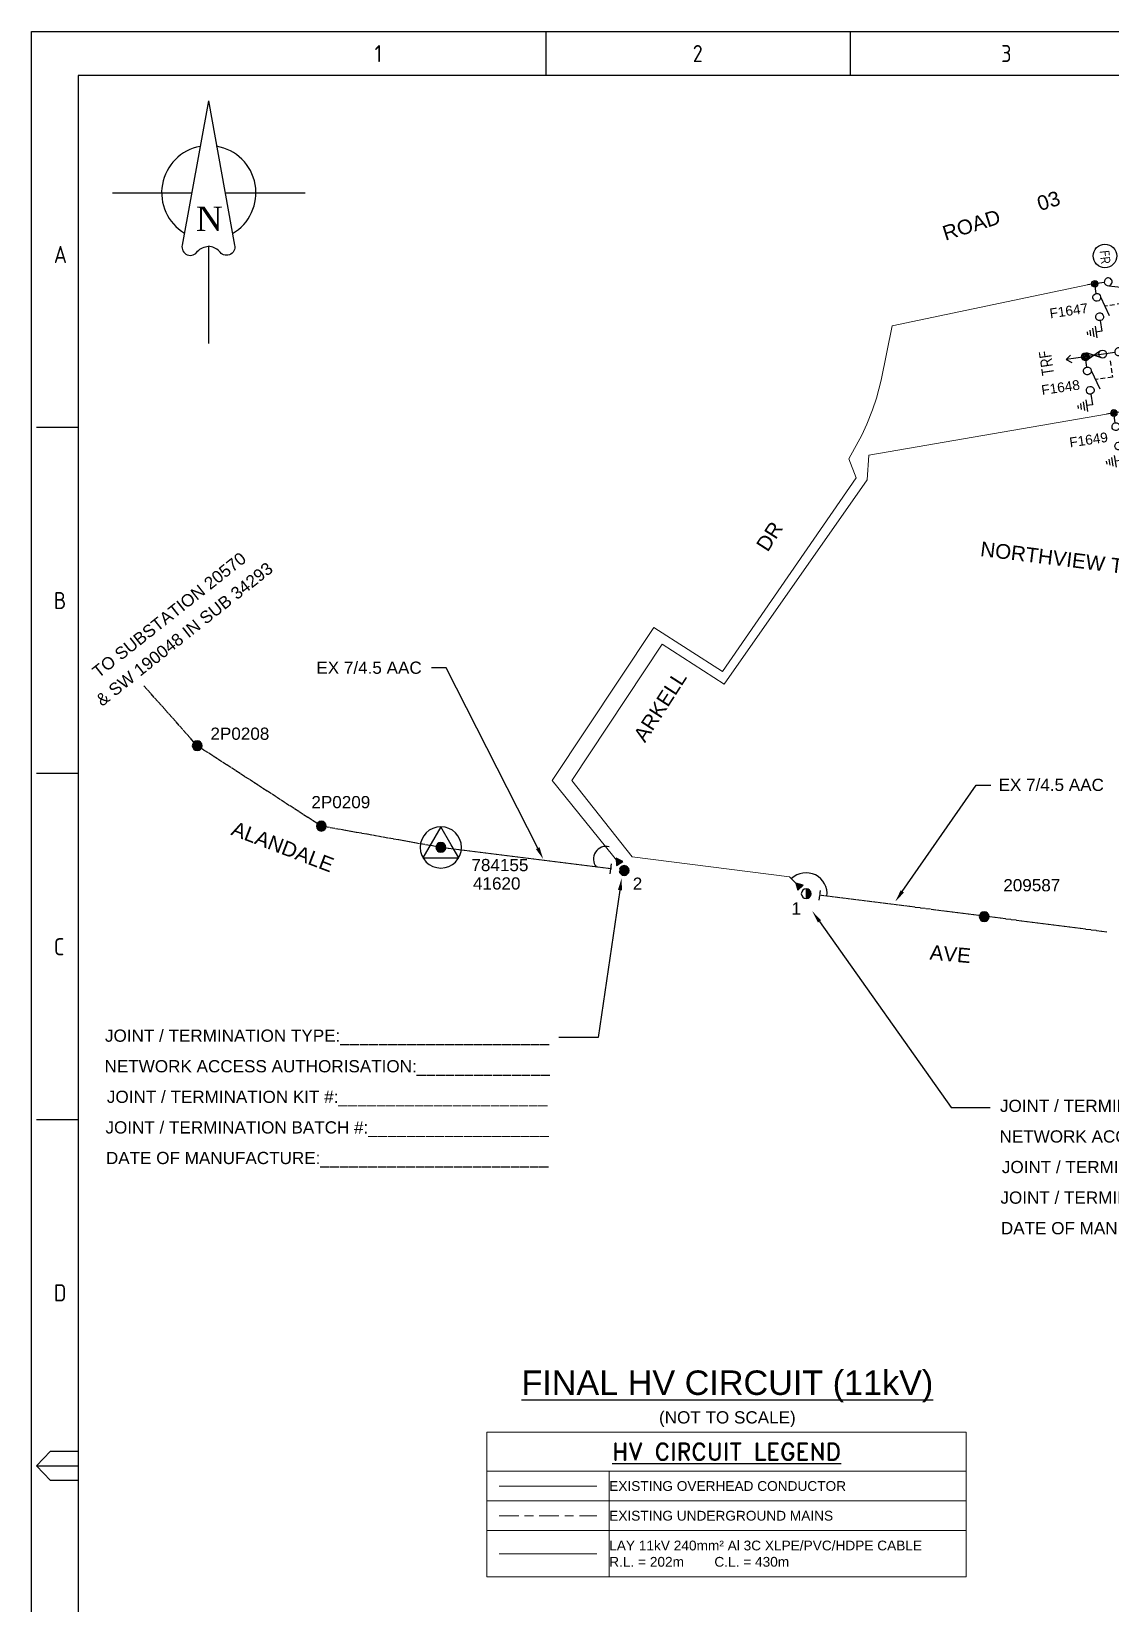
# Paper-space layout 'SHEET (2)' of a CAD drawing. Header units: metres, sheet in millimetres. Extents: x -30 to 802, y -5 to 581.
# Drawn here: x -29.6 to 191, y 259.7 to 581 of the extents above; entities that cross this region are included whole.
import ezdxf
from ezdxf import colors
from ezdxf.entities.mleader import LeaderData, LeaderLine
from ezdxf.enums import TextEntityAlignment as Align
from ezdxf.math import Vec2, Vec3

# ---------------------------------------------------------------- set-up
doc = ezdxf.new("R2010")
doc.units = ezdxf.units.M
for name, pattern in [('A', [0]), ('Cable Exist OH', [1, 1, 0]), ('Cable Exist UG', [8.2, 4, -1.2, 1.8, -1.2]), ('CENTERX2', [4, 2.5, -0.5, 0.5, -0.5]), ('DASHED', [0.75, 0.5, -0.25]), ('IE Trench LV', [6.5, 5, -1.5])]:
    doc.linetypes.add(name, pattern=pattern)
doc.layers.get('0').update_dxf_attribs({"color": 6})
doc.layers.add('Cadastre Roads_SP_EXT', color=7, linetype='Continuous', lineweight=5)
for name, color, linetype in [('Equip_HV_NEW', 7, 'Continuous'), ('Equip_SP_HV_NEW', 7, 'Continuous'), ('Mains_HV_EXT', 7, 'Continuous'), ('Mains_HV_MOD', 7, 'Continuous'), ('Mains_HV_NEW_Hardwired', 7, 'Continuous'), ('Mains_HV_NEW_U72', 7, 'Continuous'), ('Notes', 7, 'Continuous'), ('Notes_HV_MISC', 7, 'Continuous'), ('Notes_SP_MISC', 7, 'Continuous'), ('Sub_SP_TR_HV_LV_EXT', 7, 'Continuous'), ('SupportsOH_SP_TR_HV_LV_SL_EXT', 7, 'Continuous'), ('SupportsOH_SP_TR_HV_LV_SL_NEW', 7, 'Continuous')]:
    doc.layers.add(name, color=color, linetype=linetype)
doc.styles.add('ARIAL', font='arial.ttf', dxfattribs={"height": 2})
doc.styles.add('Elec', font='romand__.ttf')
doc.styles.add('iecARIAL', font='arial.ttf', dxfattribs={"height": 2})
doc.styles.add('iecISOCP', font='isocp.shx')
doc.styles.add('iecNAME', font='times.ttf')
doc.styles.add('IESYMBOL1', font='isocp.shx')
doc.styles.add('POLE_LABEL', font='arial.ttf')
doc.styles.get("Standard").update_dxf_attribs({"font": 'arial.ttf'})
doc.styles.add('SWG_LABEL', font='arial.ttf')
doc.styles.add('SWITCH_LABEL', font='arial.ttf', dxfattribs={"height": 2.5})
doc.linetypes.add('Cable New UG', pattern='A,7,-0.25,["x",Standard,S=2,R=0,X=0.2,Y=-0.8],-2.1', length=9.35)
doc.linetypes.add('Cable x', pattern='A,7,-0.25,["x",Standard,S=2,R=0,X=0.2,Y=-0.8],-2.1', length=9.35)
doc.linetypes.add('IE Trench HV', pattern='A,7,-0.2,["/",Standard,S=3,R=0,X=0.6,Y=-1.4],-2.5', length=9.7)

# ---------------------------------------------------------------- blocks, each defined once
blk = doc.blocks.new('NorthPnt 11(NP11)')
for p, q in [((-19.7, 0.02), (-3.49, 0)), ((3.32, 0), (19.7, -0.02)), ((-0.08, -10.94), (-0.08, -30.8))]:
    blk.add_line(p, q)
for points in [[(-0.08, 18.81), (-5.43, -10.68, 0.877048), (-2.29, -11.9, -0.1543), (-0.08, -10.94, 0.090511)], [(-0.08, 18.81), (5.26, -10.68, -0.877048), (2.13, -11.9, 0.1543), (-0.08, -10.94, -0.090511)]]:
    blk.add_lwpolyline(points, format="xyb")
for start, end in [(100.5988, 238.8643), (300.0994, 80.4374)]:
    blk.add_arc((0, 0), 9.64, start, end)
at = {"color": 7, "style": 'iecNAME'}
blk.add_text('N', height=5.02, dxfattribs=at).set_placement((-2.62, -7.82))
blk = doc.blocks.new('A1_FRAME_TITLE')
at = {"layer": 'Notes', "color": 7, "linetype": 'Continuous'}
for p, q in [((89.14, 574.39), (89.14, 583.39)), ((154.65, 574.39), (154.65, 583.39)), ((-11.55, 574.39), (-11.55, 5.97)), ((-11.55, 502.43), (-20.55, 502.43)), ((-11.56, 431.68), (-20.55, 431.68)), ((-11.56, 360.93), (-20.55, 360.93)), ((-20.55, 290.18), (-17.55, 293.18)), ((-17.55, 293.18), (-11.56, 293.18)), ((-20.55, 290.18), (-11.55, 290.18)), ((-17.55, 287.18), (-20.55, 290.18)), ((-11.56, 287.18), (-17.55, 287.18))]:
    blk.add_line(p, q, dxfattribs=at)
at = {"layer": 'Notes', "color": 7, "linetype": 'Continuous', "flags": 128}
for points in [[(149.5, 574.39), (-11.55, 574.39)], [(844.88, 574.39), (149.5, 574.39)]]:
    blk.add_lwpolyline(points, dxfattribs=at)
at = {"color": 7}
blk.add_attdef('DRAFT_NUM', (9.35, 23.29), '', height=2.5, rotation=90, dxfattribs=at)
at = {"layer": 'Notes', "color": 7, "style": 'iecISOCP'}
for s, p in [('1', (52.24, 577.12)), ('2', (120.7, 577.12)), ('3', (187.09, 577.12)), ('A', (-16.81, 536.06)), ('B', (-16.81, 465.31)), ('C', (-16.81, 394.56)), ('D', (-16.81, 323.81))]:
    blk.add_text(s, height=3.5, dxfattribs=at).set_placement(p)
at = {"layer": 'Notes', "color": 7, "style": 'iecISOCP', "flags": 8}
blk.add_attdef('VERSION_NO', text='', height=2.5, rotation=90, dxfattribs=at).set_placement((302.04, 43.81), align=Align.MIDDLE_CENTER)
at = {"layer": 'Notes', "color": 7, "style": 'iecISOCP'}
for tag, p in [('CAP_NO', (513.19, 43.46)), ('IE_NUM', (513.05, 37.81)), ('REF_No_1', (335.24, 32.31)), ('REF_1', (362.52, 32.31)), ('GEN_WO', (441.71, 31.76)), ('HV_SWITCH', (513.46, 32.16)), ('REF_No_2', (335.24, 26.31)), ('REF_2', (362.52, 26.31)), ('OH_WO', (441.71, 25.81)), ('UBD_REF', (513.05, 25.83)), ('REF_No_3', (335.24, 20.31)), ('REF_3', (362.52, 20.31)), ('UG_WO', (441.71, 20.05)), ('GIS_MAP_No', (513.05, 20.04)), ('REF_No_4', (335.24, 14.31)), ('REF_4', (362.52, 14.31)), ('SUB_WO', (441.71, 13.81)), ('HV_OP_DIAG', (513.33, 14.2)), ('LGA', (512.95, 7.78)), ('ExportID', (-11.47, 2.39))]:
    blk.add_attdef(tag, p, '', height=2.5, dxfattribs=at)
for tag, height, p in [('T1', 3.5, (684.37, 39.47)), ('scale', 2.5, (567.76, 33.27)), ('T2', 3.5, (684.37, 34.35)), ('T3', 3.5, (684.37, 28.92)), ('DRAWN', 2.5, (567.76, 24.93)), ('T4', 3.5, (684.37, 23.66)), ('DATE', 2.5, (567.76, 16.88)), ('T5', 3.5, (684.37, 18.23)), ('REV', 5, (840.57, 17.1)), ('T6', 3.5, (684.37, 12.97)), ('CHD', 2.5, (567.76, 8.37)), ('DESIGN', 2.5, (605.62, 9.15))]:
    blk.add_attdef(tag, text='', height=height, dxfattribs=at).set_placement(p, align=Align.CENTER)
blk.add_attdef('NUM', text='', height=7, dxfattribs=at).set_placement((812.88, 20.12), align=Align.MIDDLE_CENTER)
for tag, p in [('NS', (811.23, 8.12)), ('SHTS', (825.93, 8.12))]:
    blk.add_attdef(tag, text='', height=2.5, dxfattribs=at).set_placement(p, align=Align.MIDDLE)
at = {"layer": 'Notes', "color": 7, "style": 'iecISOCP', "flags": 1}
for tag, p in [('ProjectType', (-6.37, -26.8)), ('ProjectNumber', (3.01, -26.82)), ('DrawingNumber', (14.96, -26.8)), ('ProjectDescription', (27.02, -26.83)), ('ExportDate', (39.74, -26.79)), ('ExportUserName', (48.61, -26.8)), ('DesignerCompanyName', (60.94, -26.79)), ('ExportAreaOfInterest', (76.55, -26.81)), ('GIS_SUCCESS', (91.45, -26.78)), ('CAD_SUCCESS', (101.24, -26.78)), ('DEPOTCODE', (111.56, -26.88)), ('ExportCategories', (119.53, -26.8)), ('Comments', (133.84, -26.88))]:
    blk.add_attdef(tag, p, '', height=1, dxfattribs=at)
blk = doc.blocks.new('SUB_POLE_EXT')
blk.add_wipeout([(0, 4.22), (0.42, 4.2), (0.83, 4.14), (1.21, 4.05), (1.62, 3.9), (1.99, 3.72), (2.35, 3.51), (2.68, 3.26), (2.99, 2.99), (3.28, 2.66), (3.52, 2.34), (3.76, 1.92), (3.9, 1.62), (4.04, 1.23), (4.18, 0.63), (4.22, 0), (4.18, -0.61), (4.06, -1.15), (3.9, -1.62), (3.58, -2.24), (3.22, -2.73), (2.97, -3.01), (2.68, -3.26), (2.36, -3.5), (2, -3.72), (1.64, -3.89), (1.25, -4.03), (0.82, -4.14), (0.42, -4.2), (0, -4.22), (-0.41, -4.2), (-0.8, -4.15), (-1.21, -4.05), (-1.62, -3.9), (-1.99, -3.73), (-2.35, -3.51), (-2.68, -3.26), (-2.96, -3.02), (-3.23, -2.72), (-3.51, -2.35), (-3.71, -2.01), (-3.91, -1.6), (-4.05, -1.21), (-4.16, -0.76), (-4.22, -0.14), (-4.21, 0.39), (-4.14, 0.83), (-4.03, 1.27), (-3.9, 1.63), (-3.71, 2.02), (-3.5, 2.37), (-3.28, 2.67), (-2.99, 2.99), (-2.68, 3.27), (-2.33, 3.52), (-1.98, 3.73), (-1.63, 3.9), (-1.2, 4.05), (-0.78, 4.15), (-0.4, 4.21)])
blk.add_line((2.16, 0.48), (2.16, 0.48, 0))
blk.add_lwpolyline([(-4.22, 0, 1), (4.22, 0, 1)], format="xyb", close=True)
blk.add_lwpolyline([(2.14, 0.52), (0, 4.22), (-3.66, -2.11), (3.66, -2.11)], close=True)
for tag, height, flags, p in [('ASSET_NUM', 3.5, 8, (2, 2)), ('STREET_CODE', 0.2, 9, (1.5, 0)), ('CONSTRUCTED_VOLTAGE', 0.2, 9, (1.5, -0.2)), ('OPERATING_VOLTAGE', 0.2, 9, (1.5, -0.6)), ('OPERATED_BY', 0.2, 9, (1.5, -0.8)), ('ORIENTATION', 0.2, 9, (1.5, -1.2)), ('OWNED_BY', 0.2, 9, (1.5, -1.4)), ('SECONDARY_VOLTAGE', 0.2, 9, (1.5, -1.6)), ('STATE', 0.2, 9, (1.5, -1.8)), ('SUBSTATION_TYPE', 0.2, 9, (1.5, -2)), ('STREETNAME', 0.2, 9, (1.5, -2.8)), ('SUBURB', 0.2, 9, (1.5, -3)), ('NO_PHASES', 0.2, 9, (1.5, -0.4)), ('MAINTAINED_BY', 0.2, 9, (1.5, -1)), ('USAGE', 0.2, 9, (1.5, -2.2)), ('LEGEND', 0.2, 9, (1.5, -2.4)), ('LOCATION', 0.2, 9, (1.5, -2.6)), ('NOTES', 0.2, 9, (1.5, -3.2)), ('Z', 0.2, 1, (1.5, -3.4))]:
    blk.add_attdef(tag, text='', height=height, dxfattribs=dict(flags=flags)).set_placement(p, align=Align.MIDDLE_LEFT)
blk = doc.blocks.new('POLE_EXT')
blk.add_hatch(color=256).paths.add_polyline_path([(-1, 0, 1), (1, 0, 1)])
blk.add_lwpolyline([(-1, 0, 1), (1, 0, 1)], format="xyb", close=True)
for tag, height, flags, p in [('pNumber', 2.5, 8, (-17.84, 2.07)), ('OWNED_BY', 0.2, 9, (1.35, -0.4)), ('SPECIAL_USE', 0.2, 9, (1.35, -0.8)), ('STATE', 0.2, 9, (1.35, -1)), ('cLV', 0.2, 9, (1.35, -1.4)), ('hDepth', 0.2, 9, (1.35, -1.6)), ('hDia', 0.2, 9, (1.35, -1.8)), ('cHV', 0.2, 9, (1.35, -2)), ('PARENT', 0.2, 9, (1.35, -0.6)), ('USAGE', 0.2, 9, (1.35, -1.2)), ('LBRACKET', 0.2, 9, (1.35, -2.2)), ('LExisting', 0.2, 9, (1.35, -2.4)), ('LANTNUMBER', 0.2, 9, (1.35, -2.6)), ('LOther', 0.2, 9, (1.35, -2.8)), ('LRemove', 0.2, 9, (1.35, -3)), ('LEGEND', 0.2, 9, (1.35, -3.2)), ('cLinedev', 0.2, 9, (1.35, -3.4)), ('pExisting', 0.2, 9, (1.35, -3.8)), ('pFooting', 0.2, 9, (1.35, -4.4)), ('pNew', 0.2, 9, (1.35, -4.6)), ('pRelocate', 0.2, 9, (1.35, -5)), ('pRemove', 0.2, 9, (1.35, -5.2)), ('pReplace', 0.2, 9, (1.35, -5.4)), ('pStay', 0.2, 9, (1.35, -5.6)), ('pType', 0.2, 9, (1.35, -5.8)), ('cspan', 0.2, 9, (1.35, -6)), ('STREETNAME', 0.2, 9, (1.35, -6.2)), ('SUBURB', 0.2, 9, (1.35, -6.4)), ('LOCATION', 0.2, 9, (1.35, -3.6)), ('PFNUMBER', 0.2, 9, (1.35, -4)), ('NEWPFNUMBER', 0.2, 9, (1.35, -4.2)), ('OPERATED_BY', 0.2, 9, (1.36, -7.01)), ('NOTES', 0.2, 9, (1.35, -6.6)), ('MAINTAINED_BY', 0.2, 9, (1.36, -6.81))]:
    blk.add_attdef(tag, text='', height=height, dxfattribs=dict(flags=flags)).set_placement(p, align=Align.MIDDLE_LEFT)
at = {"style": 'POLE_LABEL'}
for tag, height, flags, p in [('ASSET_NUM', 2.5, 8, (2, 2)), ('STRUCTURE_PLANT_NUMBER', 0.2, 9, (1.35, 0.03)), ('STREET_CODE', 0.2, 9, (1.35, -0.2))]:
    blk.add_attdef(tag, text='', height=height, dxfattribs=dict(at, flags=flags)).set_placement(p, align=Align.MIDDLE_LEFT)
at = {"flags": 1}
blk.add_attdef('Z', (1.35, -7.33), '', height=0.2, dxfattribs=at)
blk = doc.blocks.new('POLE_REPLACE_NEW')
for tag, height, flags, p in [('cLinedev', 0.2, 9, (1.5, -3.2)), ('LRemove', 0.2, 9, (1.5, -2.8)), ('LEGEND', 0.2, 9, (1.5, -3)), ('cspan', 0.2, 9, (1.5, -5.6)), ('SUBURB', 0.2, 9, (1.5, -5.8)), ('STREETNAME', 0.2, 9, (1.5, -6)), ('pExisting', 0.2, 9, (1.5, -3.4)), ('PFNUMBER', 0.2, 9, (1.5, -3.6)), ('NEWPFNUMBER', 0.2, 9, (1.5, -3.8)), ('pFooting', 0.2, 9, (1.5, -4)), ('pNew', 0.2, 9, (1.5, -4.2)), ('pRelocate', 0.2, 9, (1.5, -4.6)), ('pRemove', 0.2, 9, (1.5, -4.8)), ('pReplace', 0.2, 9, (1.5, -5)), ('pStay', 0.2, 9, (1.5, -5.2)), ('pType', 0.2, 9, (1.5, -5.4)), ('LOCATION', 0.2, 9, (1.5, -6.2)), ('NOTES', 0.2, 9, (1.5, -6.4)), ('pNumber', 2, 8, (1.5, -4.4)), ('OPERATED_BY', 0.2, 9, (1.5, -6.6)), ('Z', 0.2, 1, (1.5, -7)), ('MAINTAINED_BY', 0.2, 9, (1.5, -6.8))]:
    blk.add_attdef(tag, text='', height=height, dxfattribs=dict(flags=flags)).set_placement(p, align=Align.MIDDLE_LEFT)
blk.add_wipeout([(0, 1), (-0.13, 0.99), (-0.25, 0.97), (-0.37, 0.93), (-0.48, 0.88), (-0.59, 0.81), (-0.68, 0.73), (-0.77, 0.64), (-0.84, 0.54), (-0.9, 0.43), (-0.95, 0.31), (-0.98, 0.19), (-1, 0.06), (-1, -0.06), (-0.98, -0.19), (-0.95, -0.31), (-0.9, -0.43), (-0.84, -0.54), (-0.77, -0.64), (-0.68, -0.73), (-0.59, -0.81), (-0.48, -0.88), (-0.37, -0.93), (-0.25, -0.97), (-0.13, -0.99), (0, -1), (0.13, -0.99), (0.25, -0.97), (0.37, -0.93), (0.48, -0.88), (0.59, -0.81), (0.68, -0.73), (0.77, -0.64), (0.84, -0.54), (0.9, -0.43), (0.95, -0.31), (0.98, -0.19), (1, -0.06), (1, 0.06), (0.98, 0.19), (0.95, 0.31), (0.9, 0.43), (0.84, 0.54), (0.77, 0.64), (0.68, 0.73), (0.59, 0.81), (0.48, 0.88), (0.37, 0.93), (0.25, 0.97), (0.13, 0.99)])
h = blk.add_hatch(color=256)
edge = h.paths.add_edge_path()
edge.add_arc((0, 0), 1, 270, 450)
edge.add_line((0, 1), (0, -1))
blk.add_lwpolyline([(0, 1), (0, -1)])
at = {"lineweight": -3}
blk.add_arc((0, 0), 1, 90, 270, dxfattribs=at)
blk.add_arc((0, 0), 1, 270, 90)
for tag, height, flags, p in [('ASSET_NUM', 2.5, 8, (2, 2)), ('STREET_CODE', 0.2, 9, (1.5, 0)), ('OWNED_BY', 0.2, 9, (1.5, -0.2)), ('SPECIAL_USE', 0.2, 9, (1.5, -0.6)), ('STATE', 0.2, 9, (1.5, -0.8)), ('cLV', 0.2, 9, (1.5, -1.2)), ('cHV', 0.2, 9, (1.5, -1.8)), ('PARENT', 0.2, 9, (1.5, -0.4)), ('USAGE', 0.2, 9, (1.5, -1)), ('hDepth', 0.2, 9, (1.5, -1.4)), ('hDia', 0.2, 9, (1.5, -1.6)), ('LBRACKET', 0.2, 9, (1.5, -2)), ('LExisting', 0.2, 9, (1.5, -2.2)), ('LANTNUMBER', 0.2, 9, (1.5, -2.4)), ('LOther', 0.2, 9, (1.5, -2.6))]:
    blk.add_attdef(tag, text='', height=height, dxfattribs=dict(flags=flags)).set_placement(p, align=Align.MIDDLE_LEFT)
at = {"style": 'POLE_LABEL', "flags": 9}
blk.add_attdef('STRUCTURE_PLANT_NUMBER', text='', height=0.2, dxfattribs=at).set_placement((1.5, 0.24), align=Align.MIDDLE_LEFT)
blk = doc.blocks.new('UGOH_NEW')
blk.add_hatch(color=256).paths.add_polyline_path([(-0.75, 1.7), (0.75, 1.7), (0, 3)])
blk.add_lwpolyline([(-0.75, 1.7), (0.75, 1.7), (0, 3)], close=True)
for tag, flags, p in [('CONSTRUCTED_VOLTAGE', 9, (1.5, 0)), ('ACTUAL_STATUS', 9, (1.5, -1.6)), ('OPERATING_VOLTAGE', 9, (1.5, -0.2)), ('ORIENTATION', 9, (1.5, -0.4)), ('STATE', 9, (1.5, -0.6)), ('OWNED_BY', 9, (1.5, -1)), ('OPERATED_BY', 9, (1.5, -1.2)), ('TYPE', 1, (1.5, -2)), ('USAGE', 9, (1.5, -0.8)), ('MAINTAINED_BY', 9, (1.5, -1.4)), ('NUMBER_OF_PHASES', 9, (1.5, -1.8))]:
    blk.add_attdef(tag, text='', height=0.2, dxfattribs=dict(flags=flags)).set_placement(p, align=Align.MIDDLE_LEFT)
blk = doc.blocks.new('HV_End Shackle_NEW')
for tag, flags, p in [('Z', 1, (1.5, -2.2)), ('USAGE', 9, (1.5, -1.8)), ('NOTES', 9, (1.5, -2))]:
    blk.add_attdef(tag, text='', height=0.2, dxfattribs=dict(flags=flags)).set_placement(p, align=Align.MIDDLE_LEFT)
blk.add_wipeout([(-0.25, 0), (-0.25, 1.81), (0.25, 1.82), (0.25, 0)])
blk.add_line((1, 1.81), (-1, 1.81))
at = {"flags": 9}
for tag, p in [('CONNECTOR_TYPE', (1.5, 0)), ('CONSTRUCTED_VOLTAGE', (1.5, -0.2)), ('OPERATING_VOLTAGE', (1.5, -0.6)), ('ORIENTATION', (1.5, -0.8)), ('OWNED_BY', (1.5, -1)), ('OPERATED_BY', (1.5, -1.2)), ('STATE', (1.5, -1.6)), ('NO_PHASES', (1.5, -0.4)), ('MAINTAINED_BY', (1.5, -1.4))]:
    blk.add_attdef(tag, text='', height=0.2, dxfattribs=at).set_placement(p, align=Align.MIDDLE_LEFT)
blk = doc.blocks.new('UGOH_EXT')
blk.add_hatch(color=256).paths.add_polyline_path([(-0.75, 1.7), (0.75, 1.7), (0, 3)])
for p, q in [((0, 3), (-0.75, 1.7)), ((-0.75, 1.7), (0.75, 1.7)), ((0.75, 1.7), (0, 3))]:
    blk.add_line(p, q)
for tag, flags, p in [('CONSTRUCTED_VOLTAGE', 9, (1.5, 0)), ('ACTUAL_STATUS', 9, (1.5, -1.6)), ('OPERATING_VOLTAGE', 9, (1.5, -0.2)), ('ORIENTATION', 9, (1.5, -0.4)), ('STATE', 9, (1.5, -0.6)), ('OWNED_BY', 9, (1.5, -1)), ('OPERATED_BY', 9, (1.5, -1.2)), ('TYPE', 1, (1.5, -2)), ('USAGE', 9, (1.5, -0.8)), ('MAINTAINED_BY', 9, (1.5, -1.4)), ('NUMBER_OF_PHASES', 9, (1.5, -1.8))]:
    blk.add_attdef(tag, text='', height=0.2, dxfattribs=dict(flags=flags)).set_placement(p, align=Align.MIDDLE_LEFT)
blk = doc.blocks.new('*T205')
at = {"layer": 'Defpoints', "color": 8, "linetype": 'ByBlock', "lineweight": 0, "transparency": 16777216}
for p, q in [((0, 0), (98, 0)), ((0, 0), (0, -29.58)), ((98, 0), (98, -29.58)), ((0, -8), (98, -8)), ((25, -8), (25, -29.58)), ((0, -14.07), (98, -14.07)), ((0, -20.14), (98, -20.14)), ((0, -29.58), (98, -29.58))]:
    blk.add_line(p, q, dxfattribs=at)
at = {"layer": 'Notes', "color": 0, "transparency": 16777216, "insert": (49, -4), "char_height": 3.5, "width": 98, "attachment_point": 5, "style": 'Elec'}
blk.add_mtext('{\\LHV CIRCUIT LEGEND}', dxfattribs=at)
at = {"layer": 'Notes', "color": 0, "transparency": 16777216, "char_height": 2, "width": 73, "attachment_point": 4}
for s, insert in [('EXISTING OVERHEAD CONDUCTOR', (25, -11.03)), ('EXISTING UNDERGROUND MAINS', (25, -17.1)), ('LAY 11kV 240mm² Al 3C XLPE/PVC/HDPE CABLE\\PR.L. = 202m        C.L. = 430m', (25, -24.86))]:
    blk.add_mtext(s, dxfattribs=dict(at, insert=insert))
blk = doc.blocks.new('SWG_SIE_TRF_NOES_NEW')
for p, q in [((7.01, 0.8), (2.79, 1.95)), ((13.8, 0), (17.8, 0))]:
    blk.add_line(p, q)
for points in [[(2.2, 0.01), (1.2, 0.01)], [(16.8, -0.75), (17.8, 0), (16.8, 0.75)], [(7.8, 0), (13.8, 0)]]:
    blk.add_lwpolyline(points)
for points in [[(3, -0.79, 1), (3, 0.81, 1)], [(7, -0.8, 1), (7, 0.8, 1)]]:
    blk.add_lwpolyline(points, format="xyb", close=True)
at = {"flags": 1}
blk.add_attdef('Z', (0, 0), '', height=0.2, dxfattribs=at)
at = {"style": 'SWITCH_LABEL', "flags": 9}
blk.add_attdef('STREET_CODE', text='', height=0.2, dxfattribs=at).set_placement((0, -0.2), align=Align.MIDDLE_LEFT)
at = {"flags": 9}
for tag, p in [('ORIENTATION', (0, -0.4)), ('SUBURB', (0, -1)), ('STREETNAME', (0, -1.2)), ('PARENT', (0, -0.6)), ('USAGE', (0, -0.8)), ('LOCATION', (0, -1.4)), ('NOTES', (0, -1.6))]:
    blk.add_attdef(tag, text='', height=0.2, dxfattribs=at).set_placement(p, align=Align.MIDDLE_LEFT)
blk = doc.blocks.new('SWG_FUSE_NEW')
for points in [[(4.04, 0.73), (1.16, -0.72)], [(4.05, -0.71), (1.16, 0.72)]]:
    blk.add_lwpolyline(points)
for centre in [(0.8, 0), (4.4, 0.01)]:
    blk.add_circle(centre, 0.8)
at = {"style": 'SWITCH_LABEL', "flags": 8}
blk.add_attdef('ASSET_NUM', text='', height=2.5, rotation=179.9544, dxfattribs=at).set_placement((-2.4, 0), align=Align.MIDDLE_LEFT)
for tag, p, flags in [('Z', (0, 0), 1), ('ORIENTATION', (0.04, -4.4), 9), ('USAGE', (0.04, -5.4), 9)]:
    blk.add_attdef(tag, p, '', height=0.2, dxfattribs=dict(flags=flags))
at = {"flags": 9}
for tag, p in [('SUBURB', (0, -2.2)), ('STREETNAME', (0, -2.4)), ('PARENT', (0, -1.6))]:
    blk.add_attdef(tag, text='', height=0.2, dxfattribs=at).set_placement(p, align=Align.MIDDLE_LEFT)
blk = doc.blocks.new('*U244')
at = {"linetype": 'CENTERX2'}
blk.add_blockref('SWG_SIE_TRF_NOES_NEW', (0, 0), dxfattribs=at)
at = {"linetype": 'CENTERX2', "rotation": 180}
blk.add_blockref('SWG_FUSE_NEW', (14.68, 0), dxfattribs=at)
at = {"style": 'IESYMBOL1'}
blk.add_text('TRF', height=2.5, rotation=269.9826, dxfattribs=at).set_placement((21.9, 0.15), align=Align.MIDDLE_CENTER)
blk = doc.blocks.new('SWG_SIE_SU_NEW')
blk.add_line((5.81, 0.79), (1.59, 1.94))
for points in [[(1, 0), (0, 0)], [(6.6, -0.01), (10.1, -0.01)]]:
    blk.add_lwpolyline(points)
for points in [[(1.8, -0.8, 1), (1.8, 0.8, 1)], [(5.8, -0.81, 1), (5.8, 0.79, 1)]]:
    blk.add_lwpolyline(points, format="xyb", close=True)
at = {"style": 'ARIAL', "flags": 8}
blk.add_attdef('ASSET_NUM', text='', height=2, rotation=179.9544, dxfattribs=at).set_placement((-4.42, 0.01), align=Align.MIDDLE_LEFT)
at = {"flags": 1}
blk.add_attdef('Z', (0, 0), '', height=0.2, dxfattribs=at)
at = {"style": 'SWITCH_LABEL', "flags": 9}
blk.add_attdef('STREET_CODE', text='', height=0.2, dxfattribs=at).set_placement((0, 0), align=Align.MIDDLE_LEFT)
at = {"flags": 9}
for tag, p in [('ORIENTATION', (0, -0.2)), ('SUBURB', (0, -0.8)), ('STREETNAME', (0, -1)), ('PARENT', (0, -0.4)), ('USAGE', (0, -0.6)), ('LOCATION', (0, -1.2)), ('NOTES', (0, -1.4))]:
    blk.add_attdef(tag, text='', height=0.2, dxfattribs=at).set_placement(p, align=Align.MIDDLE_LEFT)
blk = doc.blocks.new('SWG_SIE_ES_NEW')
at = {"linetype": 'A', "lineweight": 0}
for p, q in [((-7.92, 0.18), (-9.26, 0.18)), ((-9.16, 0.38), (-8.02, 0.38)), ((-8.23, 0.58), (-8.95, 0.58)), ((-9.29, -0.02), (-7.89, -0.02)), ((-7.92, -0.22), (-9.26, -0.22)), ((-9.17, -0.42), (-8.02, -0.42)), ((-8.23, -0.62), (-8.95, -0.62))]:
    blk.add_line(p, q, dxfattribs=at)
for p, q in [((-5.79, 0.78), (-1.79, 1.93)), ((0.01, -1.21), (2.41, -1.21)), ((0.31, -1.81), (2.11, -1.81)), ((0.61, -2.41), (1.81, -2.41)), ((0.92, -3.01), (1.52, -3.01))]:
    blk.add_line(p, q)
at = {"linetype": 'DASHED', "ltscale": 2}
blk.add_lwpolyline([(-7.15, 4.88), (-3.78, 4.88), (-3.78, 1.36)], dxfattribs=at)
for points in [[(-5.79, -0.82, -1), (-5.79, 0.78, -1)], [(-1.79, -0.81, -1), (-1.79, 0.79, -1)]]:
    blk.add_lwpolyline(points, format="xyb", close=True)
for points in [[(-6.59, -0.02), (-8.59, -0.02)], [(-0.99, -0.01), (1.21, -0.01), (1.21, -1.21)]]:
    blk.add_lwpolyline(points)
at = {"linetype": 'A', "lineweight": 0}
blk.add_circle((-8.59, -0.02), 0.7, dxfattribs=at)
at = {"flags": 1}
blk.add_attdef('Z', (0, 0), '', height=0.2, dxfattribs=at)
at = {"style": 'SWITCH_LABEL', "flags": 9}
blk.add_attdef('STREET_CODE', text='', height=0.2, dxfattribs=at).set_placement((0, -0.2), align=Align.MIDDLE_LEFT)
at = {"flags": 9}
for tag, p in [('ORIENTATION', (0, -0.4)), ('SUBURB', (0, -1)), ('STREETNAME', (0, -1.2)), ('PARENT', (0, -0.6)), ('USAGE', (0, -0.8)), ('LOCATION', (0, -1.4)), ('NOTES', (0, -1.6))]:
    blk.add_attdef(tag, text='', height=0.2, dxfattribs=at).set_placement(p, align=Align.MIDDLE_LEFT)
at = {"style": 'ARIAL', "flags": 8}
blk.add_attdef('ASSET_NUM', text='', height=2, dxfattribs=at).set_placement((14.3, -5.09), align=Align.MIDDLE_RIGHT)
blk = doc.blocks.new('FAULT_INDIC_SE')
blk.add_circle((0, 0), 2.4)
at = {"insert": (-1.15, 1), "char_height": 2, "width": 2.7042, "attachment_point": 1, "style": 'iecISOCP'}
blk.add_mtext('FR', dxfattribs=at)
blk = doc.blocks.new('*U242')
for p, q in [((-1.6, 0), (-1.6, 33.55)), ((-1.6, 33.55), (-0.8, 33.55)), ((0, 33.55), (-0.8, 33.55)), ((0, 0), (0, 33.55)), ((-1.6, 0), (-0.8, 0)), ((0, 0), (-0.8, 0))]:
    blk.add_line(p, q)
at = {"style": 'ARIAL'}
blk.add_attdef('SWG_TYPE', text='', height=1.8, rotation=90, dxfattribs=at).set_placement((-0.8, 34.29), align=Align.MIDDLE_LEFT)
blk.add_attdef('SUB_TYPE', text='', height=1.8, rotation=90, dxfattribs=at).set_placement((-0.8, -0.76), align=Align.MIDDLE_RIGHT)
blk = doc.blocks.new('A$C58DC6483')
at = {"layer": 'Notes', "linetype": 'CENTERX2', "rotation": 276.5320342922395}
blk.add_blockref('FAULT_INDIC_SE', (13.41, 43.16), dxfattribs=at)
at = {"layer": 'Notes', "linetype": 'CENTERX2', "rotation": 188.4329291769845}
blk.add_blockref('*U242', (19.3, 42.18), dxfattribs=at).add_auto_attribs({'SUB_TYPE': 'PS', 'SWG_TYPE': '8DJ10'})
at = {"layer": 'Notes', "linetype": 'CENTERX2'}
ref = blk.add_blockref('SWG_SIE_ES_NEW', (12.6, 28.97), dxfattribs=dict(at, rotation=278.4329291769845))
ref.add_attrib('ASSET_NUM', 'F1647', dxfattribs={"layer": '0', "height": 2, "rotation": 8.3873, "style": 'ARIAL'}).set_placement((9.94, 32.54), align=Align.MIDDLE_RIGHT)
ref = blk.add_blockref('SWG_SIE_SU_NEW', (19.81, 38.72), dxfattribs=dict(at, rotation=188.4329291769845))
ref.add_attrib('ASSET_NUM', 'F1644', dxfattribs={"layer": '0', "height": 2.5, "rotation": 8.3873, "style": 'SWG_LABEL'}).set_placement((22.19, 39.06), align=Align.MIDDLE_LEFT)
ref = blk.add_blockref('*U244', (23.12, 24.6), dxfattribs=dict(at, rotation=188.4329291769845))
ref.add_attrib('ASSET_NUM', 'F1645', dxfattribs={"layer": '0', "height": 2.5, "rotation": 8.3873, "style": 'SWG_LABEL'}).set_placement((25.98, 25.02), align=Align.MIDDLE_LEFT)
ref = blk.add_blockref('SWG_SIE_ES_NEW', (10.69, 13.94), dxfattribs=dict(at, rotation=278.4329291769845))
ref.add_attrib('ASSET_NUM', 'F1648', dxfattribs={"layer": '0', "height": 2, "rotation": 8.3873, "style": 'ARIAL'}).set_placement((8.26, 16.87), align=Align.MIDDLE_RIGHT)
ref = blk.add_blockref('SWG_SIE_SU_NEW', (23.73, 12.3), dxfattribs=dict(at, rotation=188.4329291769845))
ref.add_attrib('ASSET_NUM', 'F1646', dxfattribs={"layer": '0', "height": 2.5, "rotation": 8.3873, "style": 'SWG_LABEL'}).set_placement((26.1, 12.64), align=Align.MIDDLE_LEFT)
ref = blk.add_blockref('SWG_SIE_ES_NEW', (16.52, 2.56), dxfattribs=dict(at, rotation=278.4329291769845))
ref.add_attrib('ASSET_NUM', 'F1649', dxfattribs={"layer": '0', "height": 2, "rotation": 8.3873, "style": 'ARIAL'}).set_placement((13.99, 6.17), align=Align.MIDDLE_RIGHT)

psp = doc.layouts.new('SHEET (2)')

# ---------------------------------------------------------------- linework, layer by layer
at = {"layer": 'Mains_HV_EXT', "linetype": 'Cable Exist OH'}
psp.add_lwpolyline([(190.23, 396.92), (152.05, 401.84), (128.81, 404.78)], dxfattribs=at)
at = {"layer": 'Mains_HV_NEW_Hardwired', "linetype": 'Continuous'}
psp.add_arc((87.86, 411.85), 2.58, 75.029, 219.6949, dxfattribs=at)
at = {"layer": 'Mains_HV_NEW_U72', "linetype": 'Cable New UG', "lineweight": 0, "flags": 128}
for points in [[(125.39, 408.23), (93.23, 412.3), (80.89, 427.88), (99.3, 455.77), (112.01, 447.55), (141.27, 489.38), (141.57, 494.42), (190.18, 502.79)], [(127.62, 405.98), (125.39, 408.23)], [(128.81, 404.78), (128.78, 404.81)]]:
    psp.add_lwpolyline(points, dxfattribs=at)
at = {"layer": 'Notes'}
psp.add_lwpolyline([(-29.63, 581), (802.09, 581), (802.09, -5.42), (-29.63, -5.42)], close=True, dxfattribs=at)
at = {"layer": 'Notes', "linetype": 'Continuous', "lineweight": 18}
psp.add_lwpolyline([(66, 283.67), (86, 283.67)], dxfattribs=at)
at = {"layer": 'Notes', "linetype": 'Cable Exist UG', "lineweight": 18}
psp.add_lwpolyline([(66, 277.6), (86, 277.6)], dxfattribs=at)
at = {"layer": 'Notes', "linetype": 'Cable x', "lineweight": 18}
psp.add_lwpolyline([(66, 269.84), (86, 269.84)], dxfattribs=at)

# ---------------------------------------------------------------- block references
at = {"layer": 'Equip_SP_HV_NEW', "linetype": 'Cable New UG', "lineweight": 0}
for name, p, rotation in [('UGOH_EXT', (91.56, 409.49), 32.94679899988371), ('UGOH_NEW', (128.78, 404.75), 44.13749467759889)]:
    psp.add_blockref(name, p, dxfattribs=dict(at, rotation=rotation))
at = {"layer": 'Notes', "xscale": 0.95}
psp.add_blockref('A1_FRAME_TITLE', (-9.08, -2.39), dxfattribs=at)
at = {"layer": 'Notes'}
psp.add_blockref('NorthPnt 11(NP11)', (6.63, 548.02), dxfattribs=at)
at = {"layer": 'Notes_HV_MISC'}
psp.add_blockref('A$C58DC6483', (176.45, 491.95), dxfattribs=at)
at = {"layer": 'SupportsOH_SP_TR_HV_LV_SL_EXT'}
ref = psp.add_blockref('POLE_EXT', (4.26, 435), dxfattribs=at)
ref.add_attrib('ASSET_NUM', '2P0208', dxfattribs={"layer": '0', "height": 2.5, "style": 'POLE_LABEL'}).set_placement((6.97, 435.46), align=Align.BOTTOM_LEFT)
ref = psp.add_blockref('POLE_EXT', (29.63, 418.56), dxfattribs=at)
ref.add_attrib('ASSET_NUM', '2P0209', dxfattribs={"layer": '0', "height": 2.5, "style": 'POLE_LABEL'}).set_placement((39.65, 424.72), align=Align.TOP_RIGHT)
ref = psp.add_blockref('POLE_EXT', (91.56, 409.49), dxfattribs=at)
ref.add_attrib('PNUMBER', '2', (93.32, 405.55), dxfattribs={"height": 2.5})
ref = psp.add_blockref('POLE_EXT', (165.17, 400.07), dxfattribs=at)
ref.add_attrib('ASSET_NUM', '209587', dxfattribs={"layer": '0', "height": 2.5, "style": 'POLE_LABEL'}).set_placement((169.08, 406.49), align=Align.MIDDLE_LEFT)

# ---------------------------------------------------------------- texts
at = {"color": 7, "lineweight": -3, "insert": (0.09, 459.76), "char_height": 2.5, "width": 59.8376, "attachment_point": 5, "rotation": 38.3328, "line_spacing_factor": 1.2}
psp.add_mtext('TO SUBSTATION 20570\\P& SW 190048 IN SUB 34293', dxfattribs=at)
at = {"layer": 'Cadastre Roads_SP_EXT'}
for s, rotation, p in [('ROAD       03', 17.3663, (157.23, 538.22)), ('ARKELL                          DR', 57.2267, (95.81, 435.48)), ('NORTHVIEW TCE                       ', 352.9618, (164.26, 473.79)), ('ALANDALE                                             ', 339.1541, (10.99, 416.85))]:
    psp.add_text(s, height=3, rotation=rotation, dxfattribs=at).set_placement(p)
at = {"layer": 'Notes', "insert": (112.66, 307.3), "char_height": 2, "attachment_point": 2, "style": 'iecARIAL'}
psp.add_mtext_dynamic_manual_height_columns('{\\H2.5x;\\LFINAL HV CIRCUIT (11kV)\\P\\H0.5x;\\l(NOT TO SCALE)}', width=146.156, gutter_width=9, heights=[0], dxfattribs=at)

# ---------------------------------------------------------------- next in the draw order: block references
at = {"layer": 'Equip_HV_NEW', "rotation": 262.7947571006257}
psp.add_blockref('HV_End Shackle_NEW', (129.78, 404.66), dxfattribs=at)
at = {"layer": 'Sub_SP_TR_HV_LV_EXT'}
ref = psp.add_blockref('SUB_POLE_EXT', (54.08, 414.21), dxfattribs=at)
ref.add_attrib('ASSET_NUM', '41620', dxfattribs={"layer": '0', "height": 2.5}).set_placement((60.65, 404.85), align=Align.BOTTOM_LEFT)

# ---------------------------------------------------------------- next in the draw order: leaders
at = {"layer": 'Notes'}
ml = psp.add_multileader_mtext('Standard', dxfattribs=at)
ml.set_content('\\pxsm1.5;{\\C7;JOINT / TERMINATION TYPE:______________________\\PNETWORK ACCESS AUTHORISATION:______________\\PJOINT / TERMINATION KIT #:______________________\\PJOINT / TERMINATION BATCH #:___________________\\PDATE OF MANUFACTURE:________________________}', color=256)
ml.set_leader_properties()
ml.build(insert=Vec2(0, 0))
ml.multileader.update_dxf_attribs({"has_text_frame": 1, "arrow_head_size": 2.5})
ctx = ml.context
ctx.base_point, ctx.char_height, ctx.arrow_head_size, ctx.plane_origin = Vec3(166.41, 361.04), 2.5, 2.5, Vec3(168.89, 335.17)
ctx.text_align_type = 1
notes = []
notes.append((ctx, [(0, (1, 1, 0), (158.41, 361.04), (1, 0), 8, [(0, [(130.06, 401.13)], 0, [])])]))
ctx.mtext.insert, ctx.mtext.alignment, ctx.mtext.flow_direction = Vec3(213.82, 362.64), 2, 5
ctx.mtext.has_bg_fill, ctx.mtext.bg_color, ctx.mtext.bg_scale_factor, ctx.mtext.bg_transparency, ctx.mtext.use_window_bg_color = 1, -1027028792, 1.5, 0, 1
at = {"layer": 'Notes_SP_MISC'}
ml = psp.add_multileader_mtext('Standard', dxfattribs=at)
ml.set_content('EX 7/4.5 AAC', color=256)
ml.set_leader_properties(color=256, linetype='ByLayer', lineweight=-1)
ml.build(insert=Vec2(0, 0))
ml.multileader.update_dxf_attribs({"has_text_frame": 1, "dogleg_length": 3, "arrow_head_size": 2.5})
ctx = ml.context
ctx.base_point, ctx.char_height, ctx.arrow_head_size, ctx.plane_origin = Vec3(166.52, 426.97), 2.5, 2.5, Vec3(77.74, 267.76)
ctx.text_align_type = 2
notes.append((ctx, [(1, (1, 1, 0), (163.52, 426.97), (1, 0), 3, [(0, [(147.01, 403.16)], 0, [])])]))
ctx.mtext.insert, ctx.mtext.width, ctx.mtext.defined_height, ctx.mtext.alignment, ctx.mtext.flow_direction = Vec3(189.65, 428.25), 21.4353, 2.65, 3, 5
ctx.mtext.has_bg_fill, ctx.mtext.bg_color, ctx.mtext.bg_scale_factor, ctx.mtext.bg_transparency, ctx.mtext.use_window_bg_color = 1, -1027028792, 1.5, 0, 1
for ctx, leaders in notes:
    for number, flags, end, landing, length, lines in leaders:
        leader = LeaderData()
        leader.index, (leader.has_last_leader_line, leader.has_dogleg_vector, leader.attachment_direction) = number, flags
        leader.last_leader_point, leader.dogleg_vector, leader.dogleg_length = Vec3(end), Vec3(landing), length
        for number, points, colour, breaks in lines:
            line = LeaderLine()
            line.index, line.vertices, line.color, line.breaks = number, Vec3.list(points), colors.encode_raw_color(colour), breaks
            leader.lines.append(line)
        ctx.leaders.append(leader)

# ---------------------------------------------------------------- next in the draw order: linework, layer by layer
at = {"layer": 'Mains_HV_EXT', "linetype": 'Cable Exist OH'}
psp.add_lwpolyline([(91.56, 409.49), (54.08, 414.21)], dxfattribs=at)
at = {"layer": 'Mains_HV_MOD', "linetype": 'Cable Exist OH'}
psp.add_lwpolyline([(54.08, 414.21), (29.63, 418.56), (4.26, 435), (-6.64, 447.25)], dxfattribs=at)
at = {"layer": 'Mains_HV_NEW_Hardwired', "linetype": 'Continuous'}
psp.add_arc((128.78, 404.75), 4.28, 353.2902, 133.9922, dxfattribs=at)

# ---------------------------------------------------------------- next in the draw order: block references
psp.add_blockref('*T205', (63.5, 294.7))
at = {"layer": 'SupportsOH_SP_TR_HV_LV_SL_EXT'}
ref = psp.add_blockref('POLE_EXT', (54.08, 414.21), dxfattribs=at)
ref.add_attrib('ASSET_NUM', '784155', dxfattribs={"layer": '0', "height": 2.5, "style": 'POLE_LABEL'}).set_placement((60.33, 408.61), align=Align.BOTTOM_LEFT)

# ---------------------------------------------------------------- next in the draw order: texts
at = {"layer": 'Cadastre Roads_SP_EXT'}
psp.add_text('AVE                                      ', height=3, rotation=354.7576, dxfattribs=at).set_placement((153.94, 391.32))

# ---------------------------------------------------------------- next in the draw order: block references
at = {"layer": 'Equip_HV_NEW', "linetype": 'IE Trench LV', "rotation": 82.82286110792862}
psp.add_blockref('HV_End Shackle_NEW', (90.57, 409.61), dxfattribs=at)
at = {"layer": 'SupportsOH_SP_TR_HV_LV_SL_NEW', "linetype": 'IE Trench HV'}
ref = psp.add_blockref('POLE_REPLACE_NEW', (128.78, 404.75), dxfattribs=at)
ref.add_attrib('pNumber', '1', dxfattribs={"height": 2.5}).set_placement((125.78, 401.74), align=Align.MIDDLE_LEFT)

# ---------------------------------------------------------------- next in the draw order: leaders
at = {"layer": 'Notes_SP_MISC'}
ml = psp.add_multileader_mtext('Standard', dxfattribs=at)
ml.set_content('EX 7/4.5 AAC', color=256)
ml.set_leader_properties(color=256, linetype='ByLayer', lineweight=-1)
ml.build(insert=Vec2(0, 0))
ml.multileader.update_dxf_attribs({"has_text_frame": 1, "dogleg_length": 3, "arrow_head_size": 2.5})
ctx = ml.context
ctx.base_point, ctx.char_height, ctx.arrow_head_size, ctx.plane_origin = Vec3(27.04, 450.93), 2.5, 2.5, Vec3(-57.27, 277.59)
ctx.text_align_type = 2
notes = []
notes.append((ctx, [(0, (1, 1, 0), (55.17, 450.93), (-1, 0), 3, [(0, [(75.01, 411.83)], 0, [])])]))
ctx.mtext.insert, ctx.mtext.width, ctx.mtext.defined_height, ctx.mtext.alignment, ctx.mtext.flow_direction = Vec3(50.17, 452.2), 21.4353, 2.65, 3, 5
ctx.mtext.has_bg_fill, ctx.mtext.bg_color, ctx.mtext.bg_scale_factor, ctx.mtext.bg_transparency, ctx.mtext.use_window_bg_color = 1, -1027028792, 1.5, 0, 1
for ctx, leaders in notes:
    for number, flags, end, landing, length, lines in leaders:
        leader = LeaderData()
        leader.index, (leader.has_last_leader_line, leader.has_dogleg_vector, leader.attachment_direction) = number, flags
        leader.last_leader_point, leader.dogleg_vector, leader.dogleg_length = Vec3(end), Vec3(landing), length
        for number, points, colour, breaks in lines:
            line = LeaderLine()
            line.index, line.vertices, line.color, line.breaks = number, Vec3.list(points), colors.encode_raw_color(colour), breaks
            leader.lines.append(line)
        ctx.leaders.append(leader)

# ---------------------------------------------------------------- next in the draw order: linework, layer by layer
at = {"layer": 'Mains_HV_NEW_U72', "linetype": 'Cable New UG', "lineweight": 0, "flags": 128}
psp.add_lwpolyline([(90.58, 410.88), (76.85, 427.9), (97.64, 459.19), (111.68, 450.2), (139.01, 489.77), (137.52, 493.65), (140.17, 498.48), (141.2, 500.74), (142.36, 503.68), (143.15, 506.05), (144.13, 509.7), (146.33, 520.86), (186.27, 529.2)], dxfattribs=at)

# ---------------------------------------------------------------- next in the draw order: leaders
at = {"layer": 'Notes'}
ml = psp.add_multileader_mtext('Standard', dxfattribs=at)
ml.set_content('\\pxsm1.5;{\\C7;JOINT / TERMINATION TYPE:______________________\\PNETWORK ACCESS AUTHORISATION:______________\\PJOINT / TERMINATION KIT #:______________________\\PJOINT / TERMINATION BATCH #:___________________\\PDATE OF MANUFACTURE:________________________}', color=256)
ml.set_leader_properties()
ml.build(insert=Vec2(0, 0))
ml.multileader.update_dxf_attribs({"has_text_frame": 1, "arrow_head_size": 2.5})
ctx = ml.context
ctx.base_point, ctx.char_height, ctx.arrow_head_size, ctx.plane_origin = Vec3(-16.57, 375.39), 2.5, 2.5, Vec3(-29.94, 350.28)
ctx.text_align_type = 1
notes = []
notes.append((ctx, [(1, (1, 1, 0), (86.23, 375.39), (-1, 0), 8, [(0, [(91.06, 407.97)], 0, [])])]))
ctx.mtext.insert, ctx.mtext.alignment, ctx.mtext.flow_direction = Vec3(30.83, 376.99), 2, 5
ctx.mtext.has_bg_fill, ctx.mtext.bg_color, ctx.mtext.bg_scale_factor, ctx.mtext.bg_transparency, ctx.mtext.use_window_bg_color = 1, -1027028792, 1.5, 0, 1
for ctx, leaders in notes:
    for number, flags, end, landing, length, lines in leaders:
        leader = LeaderData()
        leader.index, (leader.has_last_leader_line, leader.has_dogleg_vector, leader.attachment_direction) = number, flags
        leader.last_leader_point, leader.dogleg_vector, leader.dogleg_length = Vec3(end), Vec3(landing), length
        for number, points, colour, breaks in lines:
            line = LeaderLine()
            line.index, line.vertices, line.color, line.breaks = number, Vec3.list(points), colors.encode_raw_color(colour), breaks
            leader.lines.append(line)
        ctx.leaders.append(leader)

doc.saveas('drawing.dxf')
